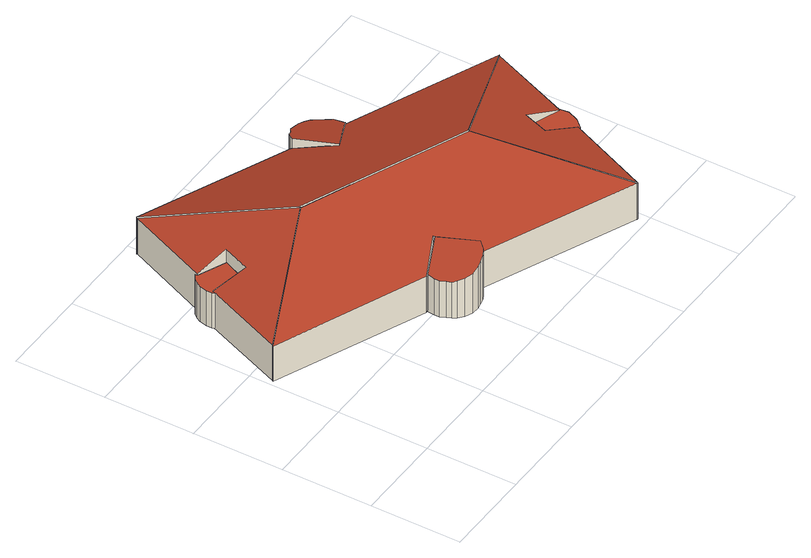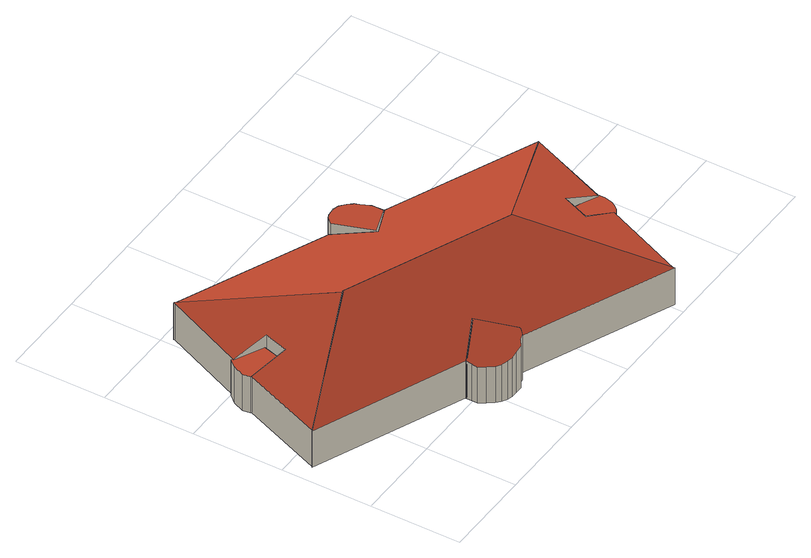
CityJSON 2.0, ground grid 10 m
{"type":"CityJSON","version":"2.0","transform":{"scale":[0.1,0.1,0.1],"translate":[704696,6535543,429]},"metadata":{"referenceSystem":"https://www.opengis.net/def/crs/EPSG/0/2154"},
"CityObjects":{
"building1":{"type":"Building","geometry":[{"type":"MultiSurface","lod":"2","boundaries":[[[0,1,2,3,4,5,6]],[[7,8,9,10,11,12,13]],[[14,15,16,17,18,19,20]],[[21,7,22,23,24,25,26]],[[27,28,29,30,31,32,33,34,35,36,37,38,39,40]],[[41,42,43,44,45,46,47,48,49,50,51,52,53,54,55]],[[56,57,58,59,60,61]],[[62,63,64,65,66,67,68,69,70,71]],[[72,73,0,6]],[[73,74,1,0]],[[74,75,2,1]],[[75,76,3,2]],[[76,77,4,3]],[[77,78,5,4]],[[78,72,6,5]],[[79,80,7,13]],[[80,81,8,7]],[[81,82,9,8]],[[82,83,10,9]],[[83,84,11,10]],[[84,85,12,11]],[[85,79,13,12]],[[86,87,14,20]],[[87,88,15,14]],[[88,89,16,15]],[[89,90,17,16]],[[90,91,18,17]],[[91,92,19,18]],[[92,86,20,19]],[[93,94,21,26]],[[94,80,7,21]],[[80,87,22,7]],[[87,95,23,22]],[[95,96,24,23]],[[96,97,25,24]],[[97,93,26,25]],[[98,99,27,40]],[[99,100,28,27]],[[100,101,29,28]],[[101,102,30,29]],[[102,103,31,30]],[[103,104,32,31]],[[104,105,33,32]],[[105,106,34,33]],[[106,107,35,34]],[[107,108,36,35]],[[108,109,37,36]],[[109,110,38,37]],[[110,111,39,38]],[[111,98,40,39]],[[112,113,41,55]],[[113,114,42,41]],[[114,115,43,42]],[[115,116,44,43]],[[116,117,45,44]],[[117,118,46,45]],[[118,119,47,46]],[[119,120,48,47]],[[120,121,49,48]],[[121,122,50,49]],[[122,123,51,50]],[[123,124,52,51]],[[124,125,53,52]],[[125,126,54,53]],[[126,112,55,54]],[[127,128,56,61]],[[128,129,57,56]],[[129,130,58,57]],[[130,131,59,58]],[[131,132,60,59]],[[132,127,61,60]],[[133,134,62,71]],[[134,135,63,62]],[[135,136,64,63]],[[136,137,65,64]],[[137,138,66,65]],[[138,139,67,66]],[[139,140,68,67]],[[140,141,69,68]],[[141,142,70,69]],[[142,133,71,70]],[[73,74,75,76,77,78,72]],[[80,81,82,83,84,85,79]],[[87,88,89,90,91,92,86]],[[94,80,87,95,96,97,93]],[[99,100,101,102,103,104,105,106,107,108,109,110,111,98]],[[113,114,115,116,117,118,119,120,121,122,123,124,125,126,112]],[[128,129,130,131,132,127]],[[134,135,136,137,138,139,140,141,142,133]]],"semantics":{"surfaces":[{"type":"RoofSurface","distance_2d_scale":1.37,"area_in_square_meters":357.95,"slope_in_degrees":18.4},{"type":"RoofSurface","distance_2d_scale":1.37,"area_in_square_meters":128.4,"slope_in_degrees":19.16},{"type":"RoofSurface","distance_2d_scale":1.37,"area_in_square_meters":122.29,"slope_in_degrees":19.32},{"type":"RoofSurface","distance_2d_scale":1.37,"area_in_square_meters":362.14,"slope_in_degrees":18.03},{"type":"RoofSurface","distance_2d_scale":1.37,"area_in_square_meters":22.09,"slope_in_degrees":15.35},{"type":"RoofSurface","distance_2d_scale":1.37,"area_in_square_meters":22.85,"slope_in_degrees":17.68},{"type":"RoofSurface","distance_2d_scale":1.37,"area_in_square_meters":12.62,"slope_in_degrees":3},{"type":"RoofSurface","distance_2d_scale":1.37,"area_in_square_meters":11.67,"slope_in_degrees":3.35},{"type":"WallSurface","height_in_meters":8.68,"area_in_square_meters":170.32},{"type":"WallSurface","height_in_meters":8.64,"area_in_square_meters":106.87},{"type":"WallSurface","height_in_meters":4.65,"area_in_square_meters":83.11},{"type":"WallSurface","height_in_meters":5.84,"area_in_square_meters":23.66},{"type":"WallSurface","height_in_meters":5.84,"area_in_square_meters":24.23},{"type":"WallSurface","height_in_meters":4.65,"area_in_square_meters":83.1},{"type":"WallSurface","height_in_meters":8.68,"area_in_square_meters":105.57},{"type":"WallSurface","height_in_meters":8.48,"area_in_square_meters":107.39},{"type":"WallSurface","height_in_meters":8.48,"area_in_square_meters":104.49},{"type":"WallSurface","height_in_meters":4.57,"area_in_square_meters":44.77},{"type":"WallSurface","height_in_meters":5.9,"area_in_square_meters":20.73},{"type":"WallSurface","height_in_meters":5.9,"area_in_square_meters":16.34},{"type":"WallSurface","height_in_meters":5.83,"area_in_square_meters":19.54},{"type":"WallSurface","height_in_meters":4.61,"area_in_square_meters":45.83},{"type":"WallSurface","height_in_meters":8.49,"area_in_square_meters":103.09},{"type":"WallSurface","height_in_meters":8.49,"area_in_square_meters":103.88},{"type":"WallSurface","height_in_meters":4.58,"area_in_square_meters":45.76},{"type":"WallSurface","height_in_meters":5.81,"area_in_square_meters":18.16},{"type":"WallSurface","height_in_meters":5.82,"area_in_square_meters":18.52},{"type":"WallSurface","height_in_meters":5.82,"area_in_square_meters":19.08},{"type":"WallSurface","height_in_meters":4.52,"area_in_square_meters":44.1},{"type":"WallSurface","height_in_meters":4.51,"area_in_square_meters":80.93},{"type":"WallSurface","height_in_meters":8.57,"area_in_square_meters":107.87},{"type":"WallSurface","height_in_meters":8.57,"area_in_square_meters":166.1},{"type":"WallSurface","height_in_meters":8.48,"area_in_square_meters":102.87},{"type":"WallSurface","height_in_meters":4.5,"area_in_square_meters":80.04},{"type":"WallSurface","height_in_meters":5.7,"area_in_square_meters":23.59},{"type":"WallSurface","height_in_meters":5.7,"area_in_square_meters":24.27},{"type":"WallSurface","height_in_meters":5.73,"area_in_square_meters":22.44},{"type":"WallSurface","height_in_meters":5.95,"area_in_square_meters":25.39},{"type":"WallSurface","height_in_meters":5.95,"area_in_square_meters":6.25},{"type":"WallSurface","height_in_meters":5.73,"area_in_square_meters":3.93},{"type":"WallSurface","height_in_meters":5.55,"area_in_square_meters":3.86},{"type":"WallSurface","height_in_meters":5.36,"area_in_square_meters":3.3},{"type":"WallSurface","height_in_meters":5.2,"area_in_square_meters":4.49},{"type":"WallSurface","height_in_meters":4.96,"area_in_square_meters":4.19},{"type":"WallSurface","height_in_meters":4.78,"area_in_square_meters":3.48},{"type":"WallSurface","height_in_meters":4.65,"area_in_square_meters":2.73},{"type":"WallSurface","height_in_meters":4.57,"area_in_square_meters":2.33},{"type":"WallSurface","height_in_meters":4.54,"area_in_square_meters":2.83},{"type":"WallSurface","height_in_meters":4.52,"area_in_square_meters":3.05},{"type":"WallSurface","height_in_meters":4.59,"area_in_square_meters":3.34},{"type":"WallSurface","height_in_meters":4.56,"area_in_square_meters":3.73},{"type":"WallSurface","height_in_meters":4.62,"area_in_square_meters":2.53},{"type":"WallSurface","height_in_meters":4.73,"area_in_square_meters":3.04},{"type":"WallSurface","height_in_meters":4.88,"area_in_square_meters":3.4},{"type":"WallSurface","height_in_meters":5.03,"area_in_square_meters":2.83},{"type":"WallSurface","height_in_meters":5.26,"area_in_square_meters":4.55},{"type":"WallSurface","height_in_meters":5.48,"area_in_square_meters":4.02},{"type":"WallSurface","height_in_meters":5.63,"area_in_square_meters":2.94},{"type":"WallSurface","height_in_meters":5.82,"area_in_square_meters":3.78},{"type":"WallSurface","height_in_meters":5.87,"area_in_square_meters":1.35},{"type":"WallSurface","height_in_meters":6.07,"area_in_square_meters":27.8},{"type":"WallSurface","height_in_meters":6.07,"area_in_square_meters":25.37},{"type":"WallSurface","height_in_meters":4.68,"area_in_square_meters":2.89},{"type":"WallSurface","height_in_meters":4.6,"area_in_square_meters":2.83},{"type":"WallSurface","height_in_meters":4.53,"area_in_square_meters":4.1},{"type":"WallSurface","height_in_meters":4.55,"area_in_square_meters":4.26},{"type":"WallSurface","height_in_meters":4.54,"area_in_square_meters":5.49},{"type":"WallSurface","height_in_meters":4.51,"area_in_square_meters":5.61},{"type":"WallSurface","height_in_meters":4.47,"area_in_square_meters":16.48},{"type":"WallSurface","height_in_meters":4.46,"area_in_square_meters":12.93},{"type":"WallSurface","height_in_meters":4.55,"area_in_square_meters":17.65},{"type":"WallSurface","height_in_meters":4.45,"area_in_square_meters":2.78},{"type":"WallSurface","height_in_meters":4.45,"area_in_square_meters":2.89},{"type":"WallSurface","height_in_meters":4.44,"area_in_square_meters":3.35},{"type":"WallSurface","height_in_meters":4.44,"area_in_square_meters":3.22},{"type":"WallSurface","height_in_meters":4.43,"area_in_square_meters":1.34},{"type":"WallSurface","height_in_meters":4.43,"area_in_square_meters":15.22},{"type":"WallSurface","height_in_meters":4.42,"area_in_square_meters":12.48},{"type":"WallSurface","height_in_meters":4.45,"area_in_square_meters":14.55},{"type":"WallSurface","height_in_meters":4.45,"area_in_square_meters":1.35},{"type":"WallSurface","height_in_meters":4.45,"area_in_square_meters":2.31},{"type":"GroundSurface"}],"values":[0,1,2,3,4,5,6,7,8,9,10,11,12,13,14,15,16,17,18,19,20,21,22,23,24,25,26,27,28,29,30,31,32,33,34,35,36,37,38,39,40,41,42,43,44,45,46,47,48,49,50,51,52,53,54,55,56,57,58,59,60,61,62,63,64,65,66,67,68,69,70,71,72,73,74,75,76,77,78,79,80,81,81,81,81,81,81,81,81]}}]}
},
"vertices":[
[332,162,93],[482,222,52],[316,292,53],[275,273,65],[259,316,53],[95,387,53],[151,239,93],[332,163,92],[481,221,52],[444,130,52],[407,145,66],[398,118,65],[432,102,52],[392,10,53],[152,238,92],[95,386,52],[56,294,52],[88,282,65],[76,252,65],[43,268,52],[6,178,52],[393,10,52],[152,238,91],[5,177,51],[169,107,52],[211,126,64],[228,81,52],[211,124,64],[227,83,66],[220,75,64],[214,72,62],[207,70,60],[201,69,59],[192,69,56],[184,73,54],[178,78,53],[175,82,52],[173,87,52],[170,93,52],[170,99,52],[171,107,53],[308,319,52],[304,323,53],[298,326,54],[292,328,55],[286,328,57],[277,328,59],[271,324,61],[266,323,63],[261,318,65],[260,316,65],[275,272,67],[318,292,54],[318,298,53],[318,305,52],[313,312,52],[446,121,52],[441,109,52],[433,100,51],[400,117,51],[408,145,51],[445,130,52],[46,288,51],[43,283,51],[41,275,51],[41,268,51],[42,265,51],[75,255,51],[86,280,51],[56,293,51],[55,296,51],[50,293,51],[151,239,7],[332,162,7],[482,222,7],[316,292,7],[275,273,7],[259,316,7],[95,387,7],[392,10,7],[332,163,7],[481,221,7],[444,130,7],[407,145,7],[398,118,7],[432,102,7],[6,178,7],[152,238,7],[95,386,7],[56,294,7],[88,282,7],[76,252,7],[43,268,7],[228,81,7],[393,10,7],[5,177,7],[169,107,7],[211,126,7],[171,107,7],[211,124,7],[227,83,7],[220,75,7],[214,72,7],[207,70,7],[201,69,7],[192,69,7],[184,73,7],[178,78,7],[175,82,7],[173,87,7],[170,93,7],[170,99,7],[313,312,7],[308,319,7],[304,323,7],[298,326,7],[292,328,7],[286,328,7],[277,328,7],[271,324,7],[266,323,7],[261,318,7],[260,316,7],[275,272,7],[318,292,7],[318,298,7],[318,305,7],[445,130,7],[446,121,7],[441,109,7],[433,100,7],[400,117,7],[408,145,7],[50,293,7],[46,288,7],[43,283,7],[41,275,7],[41,268,7],[42,265,7],[75,255,7],[86,280,7],[56,293,7],[55,296,7]
]}
